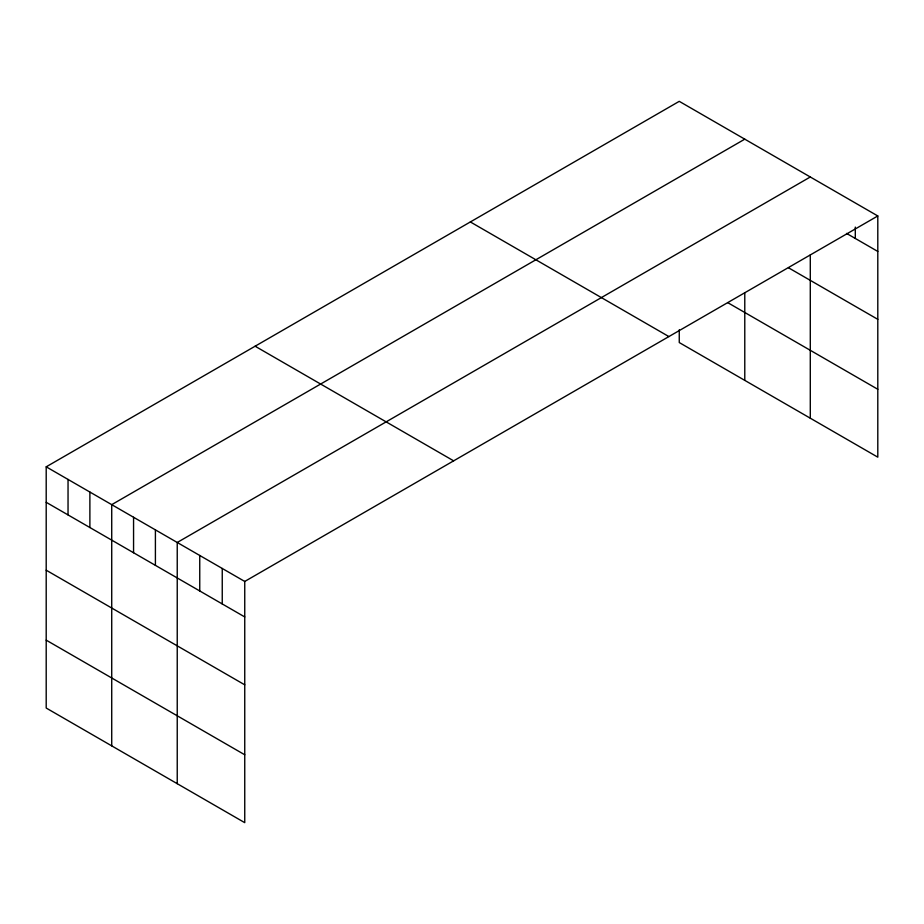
<?xml version="1.0" encoding="UTF-8"?>
<svg xmlns="http://www.w3.org/2000/svg" width="924" height="924" viewBox="0 0 924 924"><rect width="100%" height="100%" fill="white"/><g stroke="black" fill="none" stroke-linecap="round" stroke-linejoin="round"><path stroke-width="1.39" d="M877.8 215.962L244.745 581.45L244.745 822.66L46.2 708.038L46.2 466.828L679.256 101.34L877.8 215.962L877.8 457.172L679.256 342.55L679.256 329.81M744.779 139.166L111.723 504.654L111.723 745.864M810.29 176.992L177.235 542.48L177.235 783.691M846.546 233.402L877.8 251.444M788.449 267.752L877.8 319.334M727.789 302.679L877.8 389.281M470.351 221.945L668.895 336.579M255.105 346.211L453.649 460.845M46.2 466.828L244.745 581.45M46.2 502.309L244.745 616.932M46.2 570.2L244.745 684.823M46.2 640.147L244.745 754.769M855.301 227.096L855.301 238.45M810.29 254.909L810.29 418.202M744.779 292.896L744.779 380.376M222.245 568.468L222.245 603.949M199.746 555.474L199.746 590.956M155.405 529.868L155.405 565.349M133.564 517.267L133.564 552.748M89.882 492.042L89.882 527.523M68.041 479.441L68.041 514.911"/></g></svg>
